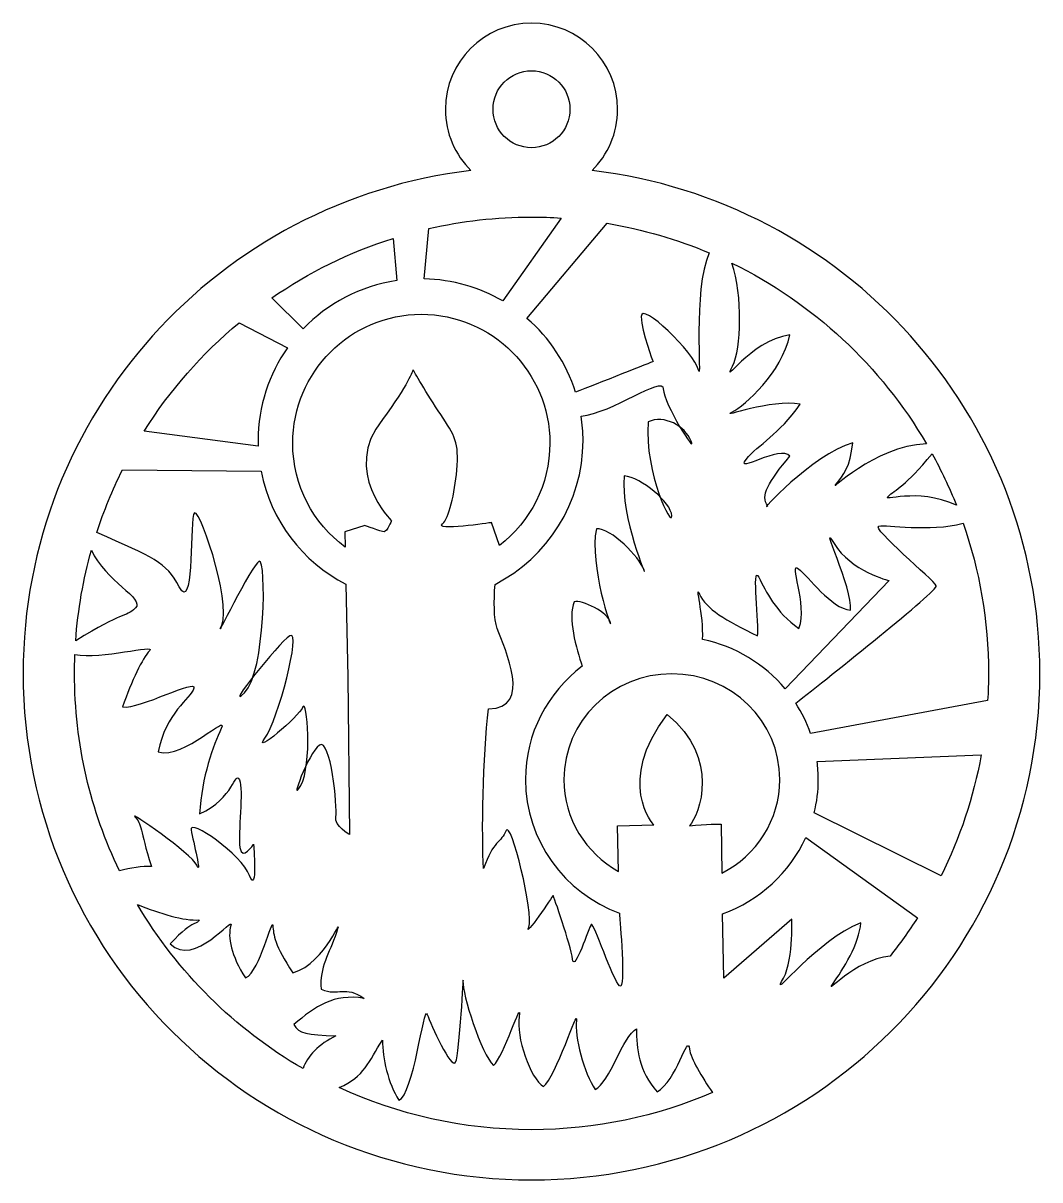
# Model space of a CAD drawing. Header units: centimetres. Extents: x -1 to 124, y -94 to 8.
# Drawn here: x 101.77 to 110.56, y -48.13 to -38.13 of the extents above; entities that cross this region are included whole.
import ezdxf

# ---------------------------------------------------------------- set-up
doc = ezdxf.new("R2010")
doc.units = ezdxf.units.CM
doc.header["$MEASUREMENT"] = 0
doc.layers.add('layer 1', color=7, linetype='Continuous')

msp = doc.modelspace()

# ---------------------------------------------------------------- linework, layer by layer
at = {"layer": 'layer 1', "color": 250}
for points, knots in [([(106.68724, -39.40516), (108.86664, -39.66307), (110.55747, -41.51127), (110.55747, -43.75267), (110.55747, -43.75267), (110.55747, -46.17055), (108.5901, -48.13135), (106.16413, -48.13135), (106.16413, -48.13135), (103.73818, -48.13135), (101.77082, -46.17055), (101.77082, -43.75267), (101.77082, -43.75267), (101.77082, -41.51126), (103.46173, -39.66315), (105.64115, -39.40527), (105.64115, -39.40527), (105.50451, -39.27032), (105.4198, -39.08291), (105.4198, -38.87569), (105.4198, -38.87569), (105.4198, -38.4646), (105.75305, -38.13135), (106.16414, -38.13135), (106.16414, -38.13135), (106.57523, -38.13135), (106.90848, -38.4646), (106.90848, -38.87569), (106.90848, -38.87569), (106.90848, -39.08285), (106.82382, -39.27022), (106.68724, -39.40516)], [0, 0, 0, 0, 0.1111111, 0.1111111, 0.1111111, 0.1111111, 0.2222222, 0.2222222, 0.2222222, 0.2222222, 0.3333333, 0.3333333, 0.3333333, 0.3333333, 0.4444444, 0.4444444, 0.4444444, 0.4444444, 0.5555556, 0.5555556, 0.5555556, 0.5555556, 0.6666667, 0.6666667, 0.6666667, 0.6666667, 0.7777778, 0.7777778, 0.7777778, 0.7777778, 1, 1, 1, 1]), ([(106.16414, -39.20825), (106.34781, -39.20825), (106.4967, -39.05936), (106.4967, -38.87569), (106.4967, -38.87569), (106.4967, -38.69201), (106.34781, -38.54312), (106.16414, -38.54312), (106.16414, -38.54312), (105.98047, -38.54312), (105.83158, -38.69201), (105.83158, -38.87569), (105.83158, -38.87569), (105.83158, -39.05936), (105.98047, -39.20825), (106.16414, -39.20825)], [0, 0, 0, 0, 0.2, 0.2, 0.2, 0.2, 0.4, 0.4, 0.4, 0.4, 0.6, 0.6, 0.6, 0.6, 1, 1, 1, 1]), ([(105.23513, -40.34218), (105.48286, -40.34728), (105.71479, -40.41625), (105.91506, -40.53335), (105.91506, -40.53335), (105.91506, -40.53335), (106.42016, -39.81613), (106.42016, -39.81613), (106.42016, -39.81613), (106.33549, -39.8107), (106.25022, -39.80769), (106.16418, -39.80769), (106.16418, -39.80769), (105.85943, -39.80769), (105.56279, -39.84213), (105.27789, -39.90747), (105.27789, -39.90747), (105.27789, -39.90747), (105.23513, -40.34218), (105.23513, -40.34218)], [0, 0, 0, 0, 0.1666667, 0.1666667, 0.1666667, 0.1666667, 0.3333333, 0.3333333, 0.3333333, 0.3333333, 0.5, 0.5, 0.5, 0.5, 0.6666667, 0.6666667, 0.6666667, 0.6666667, 1, 1, 1, 1]), ([(106.54537, -41.32137), (106.71999, -41.25471), (107.21514, -41.05676), (107.21514, -41.05676), (107.21514, -41.05676), (107.21514, -41.05676), (107.11705, -40.80584), (107.11213, -40.66807), (107.11213, -40.66807), (107.10721, -40.53029), (107.57321, -40.98298), (107.60752, -41.13057), (107.60752, -41.13057), (107.63747, -41.25942), (107.55527, -40.43943), (107.70039, -40.11787), (107.70039, -40.11787), (107.42137, -40.00002), (107.12619, -39.91317), (106.81883, -39.86192), (106.81883, -39.86192), (106.81883, -39.86192), (106.12492, -40.68355), (106.12492, -40.68355), (106.12492, -40.68355), (106.31908, -40.85131), (106.46659, -41.0712), (106.54537, -41.32137)], [0, 0, 0, 0, 0.125, 0.125, 0.125, 0.125, 0.25, 0.25, 0.25, 0.25, 0.375, 0.375, 0.375, 0.375, 0.5, 0.5, 0.5, 0.5, 0.625, 0.625, 0.625, 0.625, 0.75, 0.75, 0.75, 0.75, 1, 1, 1, 1]), ([(103.91871, -40.50751), (103.91871, -40.50751), (104.19141, -40.7733), (104.19141, -40.7733), (104.19141, -40.7733), (104.402, -40.55422), (104.68347, -40.40319), (104.99903, -40.3568), (104.99903, -40.3568), (104.99903, -40.3568), (104.96784, -39.9922), (104.96784, -39.9922), (104.96784, -39.9922), (104.59041, -40.11201), (104.2375, -40.28689), (103.91871, -40.50751)], [0, 0, 0, 0, 0.2, 0.2, 0.2, 0.2, 0.4, 0.4, 0.4, 0.4, 0.6, 0.6, 0.6, 0.6, 1, 1, 1, 1]), ([(107.89627, -40.20677), (107.99165, -40.4881), (107.97721, -40.94482), (107.90178, -41.09613), (107.90178, -41.09613), (107.8037, -41.29292), (108.04206, -40.87771), (108.39718, -40.82549), (108.39718, -40.82549), (108.3256, -41.15708), (108.00971, -41.43562), (107.89689, -41.49467), (107.89689, -41.49467), (107.78407, -41.55371), (108.2402, -41.37657), (108.48545, -41.42578), (108.48545, -41.42578), (108.29957, -41.69262), (108.12741, -41.77019), (108.0195, -41.90304), (108.0195, -41.90304), (107.9116, -42.0359), (108.31869, -41.77511), (108.39718, -41.87352), (108.39718, -41.87352), (108.21326, -42.09495), (108.13722, -42.2253), (108.20589, -42.30158), (108.20589, -42.30158), (108.1127, -42.39015), (108.58846, -41.85873), (108.94161, -41.76035), (108.94161, -41.76035), (108.91709, -41.96701), (108.86315, -42.0359), (108.79448, -42.11955), (108.79448, -42.11955), (108.73099, -42.19686), (109.11585, -41.79076), (109.57728, -41.76766), (109.57728, -41.76766), (109.18465, -41.0957), (108.59908, -40.55002), (107.89627, -40.20677)], [0, 0, 0, 0, 0.0833333, 0.0833333, 0.0833333, 0.0833333, 0.1666667, 0.1666667, 0.1666667, 0.1666667, 0.25, 0.25, 0.25, 0.25, 0.3333333, 0.3333333, 0.3333333, 0.3333333, 0.4166667, 0.4166667, 0.4166667, 0.4166667, 0.5, 0.5, 0.5, 0.5, 0.5833333, 0.5833333, 0.5833333, 0.5833333, 0.6666667, 0.6666667, 0.6666667, 0.6666667, 0.75, 0.75, 0.75, 0.75, 0.8333333, 0.8333333, 0.8333333, 0.8333333, 1, 1, 1, 1]), ([(104.5544, -42.66119), (104.5544, -42.66119), (104.55182, -42.52793), (104.55182, -42.52793), (104.55182, -42.52793), (104.55182, -42.52793), (104.7235, -42.4738), (104.7235, -42.4738), (104.7235, -42.4738), (104.7235, -42.4738), (104.86574, -42.52793), (104.89027, -42.52793), (104.89027, -42.52793), (104.91479, -42.52793), (104.95402, -42.43444), (104.95402, -42.43444), (104.95402, -42.43444), (104.95402, -42.43444), (104.51751, -42.00146), (104.87556, -41.55863), (104.87556, -41.55863), (105.10029, -41.25546), (105.14057, -41.12904), (105.14057, -41.12904), (105.14057, -41.12904), (105.14057, -41.12904), (105.26057, -41.33939), (105.37955, -41.51513), (105.37955, -41.51513), (105.50179, -41.69574), (105.53975, -41.75758), (105.51894, -41.99506), (105.51894, -41.99506), (105.50119, -42.19715), (105.44785, -42.41814), (105.39544, -42.45904), (105.39544, -42.45904), (105.30717, -42.52793), (105.81727, -42.4492), (105.81727, -42.4492), (105.81727, -42.4492), (105.81727, -42.4492), (105.88879, -42.64618), (105.88879, -42.64618), (105.88879, -42.64618), (106.15262, -42.44243), (106.32261, -42.12253), (106.32261, -41.76279), (106.32261, -41.76279), (106.32261, -41.14746), (105.82507, -40.64838), (105.21156, -40.64838), (105.21156, -40.64838), (104.59812, -40.64838), (104.10058, -41.14746), (104.10058, -41.76279), (104.10058, -41.76279), (104.10058, -42.13152), (104.27925, -42.45829), (104.5544, -42.66119)], [0, 0, 0, 0, 0.0625, 0.0625, 0.0625, 0.0625, 0.125, 0.125, 0.125, 0.125, 0.1875, 0.1875, 0.1875, 0.1875, 0.25, 0.25, 0.25, 0.25, 0.3125, 0.3125, 0.3125, 0.3125, 0.375, 0.375, 0.375, 0.375, 0.4375, 0.4375, 0.4375, 0.4375, 0.5, 0.5, 0.5, 0.5, 0.5625, 0.5625, 0.5625, 0.5625, 0.625, 0.625, 0.625, 0.625, 0.6875, 0.6875, 0.6875, 0.6875, 0.75, 0.75, 0.75, 0.75, 0.8125, 0.8125, 0.8125, 0.8125, 0.875, 0.875, 0.875, 0.875, 1, 1, 1, 1]), ([(102.81656, -41.65949), (102.81656, -41.65949), (103.80252, -41.78915), (103.80252, -41.78915), (103.80252, -41.78915), (103.80196, -41.77285), (103.80156, -41.75656), (103.80156, -41.74013), (103.80156, -41.74013), (103.80156, -41.44183), (103.89553, -41.16534), (104.05538, -40.93829), (104.05538, -40.93829), (104.05538, -40.93829), (103.63716, -40.72136), (103.63716, -40.72136), (103.63716, -40.72136), (103.31668, -40.98828), (103.03922, -41.30497), (102.81656, -41.65949)], [0, 0, 0, 0, 0.1666667, 0.1666667, 0.1666667, 0.1666667, 0.3333333, 0.3333333, 0.3333333, 0.3333333, 0.5, 0.5, 0.5, 0.5, 0.6666667, 0.6666667, 0.6666667, 0.6666667, 1, 1, 1, 1]), ([(106.60241, -43.69104), (106.55143, -43.54028), (106.47487, -43.26774), (106.53336, -43.13313), (106.53336, -43.13313), (106.59466, -43.11345), (106.83257, -43.2266), (106.84728, -43.31517), (106.84728, -43.31517), (106.86199, -43.40374), (106.66086, -42.8133), (106.72464, -42.50333), (106.72464, -42.50333), (106.8522, -42.49349), (107.09742, -42.74933), (107.13665, -42.85758), (107.13665, -42.85758), (107.17588, -42.96583), (106.93069, -42.4), (106.965, -42.04574), (106.965, -42.04574), (107.1121, -42.05558), (107.37206, -42.27698), (107.37698, -42.39015), (107.37698, -42.39015), (107.3819, -42.50333), (107.14157, -42.03098), (107.17099, -41.57831), (107.17099, -41.57831), (107.3132, -41.51435), (107.48977, -41.61273), (107.54374, -41.74558), (107.54374, -41.74558), (107.5977, -41.87844), (107.30341, -41.42083), (107.30341, -41.29292), (107.30341, -41.29292), (107.30341, -41.17061), (106.86078, -41.50523), (106.5934, -41.52793), (106.5934, -41.52793), (106.60399, -41.59708), (106.60953, -41.66801), (106.60953, -41.74013), (106.60953, -41.74013), (106.60953, -42.28128), (106.30072, -42.75065), (105.84899, -42.98307), (105.84899, -42.98307), (105.83851, -43.12654), (105.83738, -43.27994), (105.86817, -43.36351), (105.86817, -43.36351), (105.93668, -43.54947), (106.17531, -44.05814), (105.79274, -44.05814), (105.79274, -44.05814), (105.7437, -44.46652), (105.73115, -45.16438), (105.75072, -45.43843), (105.75072, -45.43843), (105.82915, -45.20076), (105.90557, -45.21442), (105.9448, -45.11109), (105.9448, -45.11109), (105.98403, -45.00776), (106.19002, -45.83928), (106.14098, -45.94753), (106.14098, -45.94753), (106.09193, -46.05579), (106.35189, -45.67201), (106.35189, -45.67201), (106.35189, -45.67201), (106.35189, -45.67201), (106.50394, -46.10007), (106.51865, -46.22309), (106.51865, -46.22309), (106.53336, -46.3461), (106.66092, -45.94751), (106.68052, -45.92293), (106.68052, -45.92293), (106.70012, -45.89836), (106.86688, -46.40512), (106.92574, -46.45433), (106.92574, -46.45433), (106.9846, -46.50353), (106.92574, -45.85407), (106.92574, -45.85407), (106.92574, -45.85407), (106.92574, -45.85407), (106.92506, -45.82675), (106.92506, -45.82675), (106.92506, -45.82675), (106.44941, -45.6487), (106.11156, -45.19802), (106.11156, -44.67013), (106.11156, -44.67013), (106.11156, -44.27191), (106.30376, -43.91752), (106.60241, -43.69104)], [0, 0, 0, 0, 0.0384615, 0.0384615, 0.0384615, 0.0384615, 0.0769231, 0.0769231, 0.0769231, 0.0769231, 0.1153846, 0.1153846, 0.1153846, 0.1153846, 0.1538462, 0.1538462, 0.1538462, 0.1538462, 0.1923077, 0.1923077, 0.1923077, 0.1923077, 0.2307692, 0.2307692, 0.2307692, 0.2307692, 0.2692308, 0.2692308, 0.2692308, 0.2692308, 0.3076923, 0.3076923, 0.3076923, 0.3076923, 0.3461538, 0.3461538, 0.3461538, 0.3461538, 0.3846154, 0.3846154, 0.3846154, 0.3846154, 0.4230769, 0.4230769, 0.4230769, 0.4230769, 0.4615385, 0.4615385, 0.4615385, 0.4615385, 0.5, 0.5, 0.5, 0.5, 0.5384615, 0.5384615, 0.5384615, 0.5384615, 0.5769231, 0.5769231, 0.5769231, 0.5769231, 0.6153846, 0.6153846, 0.6153846, 0.6153846, 0.6538462, 0.6538462, 0.6538462, 0.6538462, 0.6923077, 0.6923077, 0.6923077, 0.6923077, 0.7307692, 0.7307692, 0.7307692, 0.7307692, 0.7692308, 0.7692308, 0.7692308, 0.7692308, 0.8076923, 0.8076923, 0.8076923, 0.8076923, 0.8461538, 0.8461538, 0.8461538, 0.8461538, 0.8846154, 0.8846154, 0.8846154, 0.8846154, 0.9230769, 0.9230769, 0.9230769, 0.9230769, 1, 1, 1, 1]), ([(109.62592, -41.85341), (109.39317, -42.1398), (109.30869, -42.16419), (109.24569, -42.22288), (109.24569, -42.22288), (109.18723, -42.27733), (109.48779, -42.13996), (109.83589, -42.29779), (109.83589, -42.29779), (109.77499, -42.14472), (109.70473, -41.99637), (109.62592, -41.85341)], [0, 0, 0, 0, 0.25, 0.25, 0.25, 0.25, 0.5, 0.5, 0.5, 0.5, 1, 1, 1, 1]), ([(104.57623, -43.78437), (104.57623, -43.78437), (104.56064, -42.98218), (104.56064, -42.98218), (104.56064, -42.98218), (104.18563, -42.78853), (103.90927, -42.43151), (103.82702, -42.0057), (103.82702, -42.0057), (103.82702, -42.0057), (102.62917, -41.99272), (102.62917, -41.99272), (102.62917, -41.99272), (102.54227, -42.1665), (102.46784, -42.34745), (102.40705, -42.53465), (102.40705, -42.53465), (102.90004, -42.75228), (103.00321, -42.7856), (103.11964, -43.0052), (103.11964, -43.0052), (103.24225, -43.23646), (103.21281, -42.5279), (103.24225, -42.38031), (103.24225, -42.38031), (103.27169, -42.23272), (103.5758, -43.13802), (103.4875, -43.33485), (103.4875, -43.33485), (103.3992, -43.53167), (103.74746, -42.80835), (103.81121, -42.78377), (103.81121, -42.78377), (103.87496, -42.7592), (103.86515, -43.74815), (103.68368, -43.92037), (103.68368, -43.92037), (103.50221, -44.09259), (103.97305, -43.49231), (104.07606, -43.42834), (104.07606, -43.42834), (104.17907, -43.36437), (103.97305, -44.1615), (103.86025, -44.31401), (103.86025, -44.31401), (103.74746, -44.46652), (104.15455, -44.12703), (104.18888, -44.04338), (104.18888, -44.04338), (104.22322, -43.95973), (104.27224, -44.54036), (104.16925, -44.72239), (104.16925, -44.72239), (104.06627, -44.90443), (104.23303, -44.4419), (104.33112, -44.37303), (104.33112, -44.37303), (104.42921, -44.30417), (104.48807, -44.91427), (104.47336, -44.993), (104.47336, -44.993), (104.45865, -45.07173), (104.59124, -45.14634), (104.59124, -45.14634), (104.59124, -45.14634), (104.59124, -45.14634), (104.57623, -43.78437), (104.57623, -43.78437)], [0, 0, 0, 0, 0.0555556, 0.0555556, 0.0555556, 0.0555556, 0.1111111, 0.1111111, 0.1111111, 0.1111111, 0.1666667, 0.1666667, 0.1666667, 0.1666667, 0.2222222, 0.2222222, 0.2222222, 0.2222222, 0.2777778, 0.2777778, 0.2777778, 0.2777778, 0.3333333, 0.3333333, 0.3333333, 0.3333333, 0.3888889, 0.3888889, 0.3888889, 0.3888889, 0.4444444, 0.4444444, 0.4444444, 0.4444444, 0.5, 0.5, 0.5, 0.5, 0.5555556, 0.5555556, 0.5555556, 0.5555556, 0.6111111, 0.6111111, 0.6111111, 0.6111111, 0.6666667, 0.6666667, 0.6666667, 0.6666667, 0.7222222, 0.7222222, 0.7222222, 0.7222222, 0.7777778, 0.7777778, 0.7777778, 0.7777778, 0.8333333, 0.8333333, 0.8333333, 0.8333333, 0.8888889, 0.8888889, 0.8888889, 0.8888889, 1, 1, 1, 1]), ([(108.35604, -43.88579), (108.35604, -43.88579), (109.2555, -42.95107), (109.2555, -42.95107), (109.2555, -42.95107), (109.2555, -42.95107), (108.92198, -42.86745), (108.77974, -42.63126), (108.77974, -42.63126), (108.6375, -42.39507), (108.94158, -43.01999), (108.92198, -43.20694), (108.92198, -43.20694), (108.75033, -43.18971), (108.55902, -42.9166), (108.47074, -42.84774), (108.47074, -42.84774), (108.38247, -42.77888), (108.55415, -43.15279), (108.47566, -43.36437), (108.47566, -43.36437), (108.26948, -43.21977), (108.19116, -43.04456), (108.12741, -42.92155), (108.12741, -42.92155), (108.06365, -42.79853), (108.13725, -43.34961), (108.11762, -43.42834), (108.11762, -43.42834), (107.84242, -43.29605), (107.67125, -43.19218), (107.61731, -43.06917), (107.61731, -43.06917), (107.57205, -42.966), (107.6557, -43.24698), (107.64226, -43.45934), (107.64226, -43.45934), (107.92765, -43.51893), (108.1775, -43.67265), (108.35604, -43.88579)], [0, 0, 0, 0, 0.0909091, 0.0909091, 0.0909091, 0.0909091, 0.1818182, 0.1818182, 0.1818182, 0.1818182, 0.2727273, 0.2727273, 0.2727273, 0.2727273, 0.3636364, 0.3636364, 0.3636364, 0.3636364, 0.4545455, 0.4545455, 0.4545455, 0.4545455, 0.5454545, 0.5454545, 0.5454545, 0.5454545, 0.6363636, 0.6363636, 0.6363636, 0.6363636, 0.7272727, 0.7272727, 0.7272727, 0.7272727, 0.8181818, 0.8181818, 0.8181818, 0.8181818, 1, 1, 1, 1]), ([(108.57539, -44.27183), (108.57539, -44.27183), (110.10641, -43.98773), (110.10641, -43.98773), (110.10641, -43.98773), (110.11101, -43.90994), (110.11343, -43.83164), (110.11343, -43.75269), (110.11343, -43.75269), (110.11343, -43.29804), (110.03634, -42.86127), (109.89451, -42.45482), (109.89451, -42.45482), (109.60003, -42.53194), (109.2312, -42.4659), (109.16723, -42.47873), (109.16723, -42.47873), (109.09366, -42.49349), (109.64302, -42.94615), (109.66262, -42.99535), (109.66262, -42.99535), (109.67919, -43.03693), (108.73979, -43.78095), (108.44808, -44.01074), (108.44808, -44.01074), (108.5004, -44.09192), (108.54329, -44.17939), (108.57539, -44.27183)], [0, 0, 0, 0, 0.125, 0.125, 0.125, 0.125, 0.25, 0.25, 0.25, 0.25, 0.375, 0.375, 0.375, 0.375, 0.5, 0.5, 0.5, 0.5, 0.625, 0.625, 0.625, 0.625, 0.75, 0.75, 0.75, 0.75, 1, 1, 1, 1]), ([(102.22491, -43.47085), (102.64374, -43.20934), (102.6467, -43.27827), (102.74197, -43.18726), (102.74197, -43.18726), (102.82664, -43.10635), (102.4772, -42.9522), (102.36104, -42.68671), (102.36104, -42.68671), (102.29032, -42.93878), (102.244, -43.20108), (102.22491, -43.47085)], [0, 0, 0, 0, 0.25, 0.25, 0.25, 0.25, 0.5, 0.5, 0.5, 0.5, 1, 1, 1, 1]), ([(102.60296, -45.45967), (102.69744, -45.43692), (102.7987, -45.41918), (102.87931, -45.42106), (102.87931, -45.42106), (102.77383, -45.09144), (102.80085, -45.05696), (102.73707, -44.993), (102.73707, -44.993), (102.6733, -44.92903), (103.22757, -45.31281), (103.27169, -45.41122), (103.27169, -45.41122), (103.31582, -45.50963), (103.24228, -45.21442), (103.22265, -45.10617), (103.22265, -45.10617), (103.20302, -44.99792), (103.65916, -45.32265), (103.72783, -45.49979), (103.72783, -45.49979), (103.7965, -45.67693), (103.76216, -45.22918), (103.76216, -45.22918), (103.76216, -45.22918), (103.76216, -45.22918), (103.66407, -45.38172), (103.64445, -45.25871), (103.64445, -45.25871), (103.62482, -45.13569), (103.67881, -44.75684), (103.63955, -44.67319), (103.63955, -44.67319), (103.6003, -44.58954), (103.5954, -44.83062), (103.29622, -44.9684), (103.29622, -44.9684), (103.3134, -44.64367), (103.41391, -44.37306), (103.48258, -44.23036), (103.48258, -44.23036), (103.55125, -44.08767), (103.16379, -44.49605), (102.93817, -44.43208), (102.93817, -44.43208), (103.00193, -44.09506), (103.21776, -43.96955), (103.24717, -43.88101), (103.24717, -43.88101), (103.27659, -43.79246), (102.78123, -44.06306), (102.62917, -44.04338), (102.62917, -44.04338), (102.7101, -43.81212), (102.8008, -43.62516), (102.86458, -43.55628), (102.86458, -43.55628), (102.91763, -43.49897), (102.44827, -43.63218), (102.21821, -43.59093), (102.21821, -43.59093), (102.21606, -43.64455), (102.21485, -43.69851), (102.21485, -43.75269), (102.21485, -43.75269), (102.21485, -44.36413), (102.35421, -44.94315), (102.60296, -45.45967)], [0, 0, 0, 0, 0.0555556, 0.0555556, 0.0555556, 0.0555556, 0.1111111, 0.1111111, 0.1111111, 0.1111111, 0.1666667, 0.1666667, 0.1666667, 0.1666667, 0.2222222, 0.2222222, 0.2222222, 0.2222222, 0.2777778, 0.2777778, 0.2777778, 0.2777778, 0.3333333, 0.3333333, 0.3333333, 0.3333333, 0.3888889, 0.3888889, 0.3888889, 0.3888889, 0.4444444, 0.4444444, 0.4444444, 0.4444444, 0.5, 0.5, 0.5, 0.5, 0.5555556, 0.5555556, 0.5555556, 0.5555556, 0.6111111, 0.6111111, 0.6111111, 0.6111111, 0.6666667, 0.6666667, 0.6666667, 0.6666667, 0.7222222, 0.7222222, 0.7222222, 0.7222222, 0.7777778, 0.7777778, 0.7777778, 0.7777778, 0.8333333, 0.8333333, 0.8333333, 0.8333333, 0.8888889, 0.8888889, 0.8888889, 0.8888889, 1, 1, 1, 1]), ([(107.37703, -43.75678), (107.89245, -43.75678), (108.31052, -44.16578), (108.31052, -44.67009), (108.31052, -44.67009), (108.31052, -45.02155), (108.10735, -45.32657), (107.80985, -45.4793), (107.80985, -45.4793), (107.80985, -45.4793), (107.80249, -45.05576), (107.80249, -45.05576), (107.80249, -45.05576), (107.80249, -45.05576), (107.66762, -45.05205), (107.52903, -45.07173), (107.52903, -45.07173), (107.61731, -44.9684), (107.7998, -44.49097), (107.33775, -44.10735), (107.33775, -44.10735), (106.88651, -44.69287), (107.22003, -45.06189), (107.22003, -45.06189), (107.22003, -45.06189), (107.22003, -45.06189), (106.90614, -45.07173), (106.90614, -45.07173), (106.90614, -45.07173), (106.90614, -45.07173), (106.91598, -45.46432), (106.91598, -45.46432), (106.91598, -45.46432), (106.63378, -45.30719), (106.4435, -45.01042), (106.4435, -44.67009), (106.4435, -44.67009), (106.4435, -44.16578), (106.86156, -43.75678), (107.37703, -43.75678)], [0, 0, 0, 0, 0.0909091, 0.0909091, 0.0909091, 0.0909091, 0.1818182, 0.1818182, 0.1818182, 0.1818182, 0.2727273, 0.2727273, 0.2727273, 0.2727273, 0.3636364, 0.3636364, 0.3636364, 0.3636364, 0.4545455, 0.4545455, 0.4545455, 0.4545455, 0.5454545, 0.5454545, 0.5454545, 0.5454545, 0.6363636, 0.6363636, 0.6363636, 0.6363636, 0.7272727, 0.7272727, 0.7272727, 0.7272727, 0.8181818, 0.8181818, 0.8181818, 0.8181818, 1, 1, 1, 1]), ([(108.60795, -44.95804), (108.60795, -44.95804), (109.70424, -45.50237), (109.70424, -45.50237), (109.70424, -45.50237), (109.8659, -45.17678), (109.98391, -44.82581), (110.05051, -44.45695), (110.05051, -44.45695), (110.05051, -44.45695), (108.63247, -44.51465), (108.63247, -44.51465), (108.63247, -44.51465), (108.63904, -44.56558), (108.64242, -44.6175), (108.64242, -44.67013), (108.64242, -44.67013), (108.64242, -44.76926), (108.63049, -44.86565), (108.60795, -44.95804)], [0, 0, 0, 0, 0.1666667, 0.1666667, 0.1666667, 0.1666667, 0.3333333, 0.3333333, 0.3333333, 0.3333333, 0.5, 0.5, 0.5, 0.5, 0.6666667, 0.6666667, 0.6666667, 0.6666667, 1, 1, 1, 1]), ([(109.49868, -45.86647), (109.49868, -45.86647), (108.53363, -45.17259), (108.53363, -45.17259), (108.53363, -45.17259), (108.39553, -45.47621), (108.1363, -45.71551), (107.81596, -45.83154), (107.81596, -45.83154), (107.81596, -45.83154), (107.82564, -46.3878), (107.82564, -46.3878), (107.82564, -46.3878), (107.82564, -46.3878), (108.41288, -45.87886), (108.41288, -45.87886), (108.41288, -45.87886), (108.41288, -45.87886), (108.43009, -46.27283), (108.32479, -46.41717), (108.32479, -46.41717), (108.24649, -46.56398), (108.6282, -46.06482), (109.00991, -45.90822), (109.00991, -45.90822), (108.99923, -46.08867), (108.85331, -46.31655), (108.76993, -46.43464), (108.76993, -46.43464), (108.68658, -46.55271), (108.95597, -46.22341), (109.2625, -46.19857), (109.2625, -46.19857), (109.34676, -46.09219), (109.42557, -45.98133), (109.49868, -45.86647)], [0, 0, 0, 0, 0.1, 0.1, 0.1, 0.1, 0.2, 0.2, 0.2, 0.2, 0.3, 0.3, 0.3, 0.3, 0.4, 0.4, 0.4, 0.4, 0.5, 0.5, 0.5, 0.5, 0.6, 0.6, 0.6, 0.6, 0.7, 0.7, 0.7, 0.7, 0.8, 0.8, 0.8, 0.8, 1, 1, 1, 1]), ([(104.18956, -47.16953), (104.22325, -47.06453), (104.33037, -46.95375), (104.47336, -46.88733), (104.47336, -46.88733), (104.22811, -46.87502), (104.14963, -46.86766), (104.1104, -46.78893), (104.1104, -46.78893), (104.29434, -46.63222), (104.45371, -46.51829), (104.71858, -46.56258), (104.71858, -46.56258), (104.5494, -46.44451), (104.50278, -46.54779), (104.34583, -46.48385), (104.34583, -46.48385), (104.33185, -46.28251), (104.41448, -46.18862), (104.47826, -45.99182), (104.47826, -45.99182), (104.54203, -45.79502), (104.39485, -46.25756), (104.10058, -46.34118), (104.10058, -46.34118), (103.94366, -46.10255), (103.93382, -46.01147), (103.92893, -45.93277), (103.92893, -45.93277), (103.92403, -45.85407), (103.82102, -46.32153), (103.69349, -46.38546), (103.69349, -46.38546), (103.56666, -46.19429), (103.53652, -46.03116), (103.56596, -45.93277), (103.56596, -45.93277), (103.5954, -45.83439), (103.24682, -46.30418), (103.04116, -46.09023), (103.04116, -46.09023), (103.26341, -45.8573), (103.26677, -45.93772), (103.2913, -45.8836), (103.2913, -45.8836), (103.16293, -45.8958), (102.95175, -45.82821), (102.75856, -45.75042), (102.75856, -45.75042), (103.10477, -46.33782), (103.59866, -46.82802), (104.18956, -47.16953)], [0, 0, 0, 0, 0.0714286, 0.0714286, 0.0714286, 0.0714286, 0.1428571, 0.1428571, 0.1428571, 0.1428571, 0.2142857, 0.2142857, 0.2142857, 0.2142857, 0.2857143, 0.2857143, 0.2857143, 0.2857143, 0.3571429, 0.3571429, 0.3571429, 0.3571429, 0.4285714, 0.4285714, 0.4285714, 0.4285714, 0.5, 0.5, 0.5, 0.5, 0.5714286, 0.5714286, 0.5714286, 0.5714286, 0.6428571, 0.6428571, 0.6428571, 0.6428571, 0.7142857, 0.7142857, 0.7142857, 0.7142857, 0.7857143, 0.7857143, 0.7857143, 0.7857143, 0.8571429, 0.8571429, 0.8571429, 0.8571429, 1, 1, 1, 1]), ([(107.7283, -47.37574), (107.6403, -47.24678), (107.53734, -47.08109), (107.52903, -47.00048), (107.52903, -47.00048), (107.51432, -46.85781), (107.41621, -47.28095), (107.24945, -47.36952), (107.24945, -47.36952), (107.09495, -47.19489), (107.06798, -46.99314), (107.0729, -46.82584), (107.0729, -46.82584), (106.95276, -46.88486), (106.84233, -47.29079), (106.71483, -47.34984), (106.71483, -47.34984), (106.61919, -47.2121), (106.53336, -46.88733), (106.55299, -46.75448), (106.55299, -46.75448), (106.57261, -46.62162), (106.37152, -47.24651), (106.26851, -47.32524), (106.26851, -47.32524), (106.15324, -47.25391), (106.02815, -46.89718), (106.0576, -46.72004), (106.0576, -46.72004), (106.08704, -46.54289), (105.92028, -47.07429), (105.8369, -47.14318), (105.8369, -47.14318), (105.73144, -47.04969), (105.56221, -46.5134), (105.57202, -46.41499), (105.57202, -46.41499), (105.58183, -46.31658), (105.5426, -47.03984), (105.50827, -47.11366), (105.50827, -47.11366), (105.47393, -47.18746), (105.29243, -46.784), (105.26302, -46.70035), (105.26302, -46.70035), (105.2336, -46.61671), (105.14404, -47.39835), (105.0178, -47.44333), (105.0178, -47.44333), (104.92344, -47.29399), (104.87766, -47.08169), (104.87556, -46.9242), (104.87556, -46.9242), (104.75725, -47.10516), (104.7202, -47.24148), (104.5024, -47.33196), (104.5024, -47.33196), (105.0076, -47.56645), (105.57051, -47.6977), (106.16418, -47.6977), (106.16418, -47.6977), (106.71986, -47.6977), (107.24864, -47.58275), (107.7283, -47.37574)], [0, 0, 0, 0, 0.0588235, 0.0588235, 0.0588235, 0.0588235, 0.1176471, 0.1176471, 0.1176471, 0.1176471, 0.1764706, 0.1764706, 0.1764706, 0.1764706, 0.2352941, 0.2352941, 0.2352941, 0.2352941, 0.2941176, 0.2941176, 0.2941176, 0.2941176, 0.3529412, 0.3529412, 0.3529412, 0.3529412, 0.4117647, 0.4117647, 0.4117647, 0.4117647, 0.4705882, 0.4705882, 0.4705882, 0.4705882, 0.5294118, 0.5294118, 0.5294118, 0.5294118, 0.5882353, 0.5882353, 0.5882353, 0.5882353, 0.6470588, 0.6470588, 0.6470588, 0.6470588, 0.7058824, 0.7058824, 0.7058824, 0.7058824, 0.7647059, 0.7647059, 0.7647059, 0.7647059, 0.8235294, 0.8235294, 0.8235294, 0.8235294, 0.8823529, 0.8823529, 0.8823529, 0.8823529, 1, 1, 1, 1])]:
    msp.add_open_spline(points, degree=3, knots=knots, dxfattribs=at)

doc.saveas('drawing.dxf')
